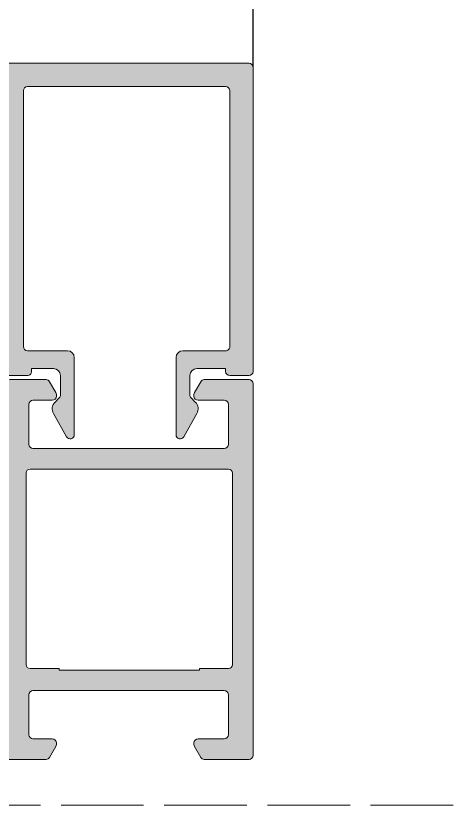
# Model space of a CAD drawing. Header units: millimetres. Extents: x -576 to 4430, y -1196 to 2690.
# Drawn here: x 2169.11 to 2185, y -771 to -742.32 of the extents above; entities that cross this region are included whole.
import ezdxf

# ---------------------------------------------------------------- set-up
doc = ezdxf.new("R2010")
doc.units = ezdxf.units.MM
doc.header["$LTSCALE"] = 0.25
doc.header["$MEASUREMENT"] = 0
doc.linetypes.add('ACAD_ISO02W100', pattern=[15, 12, -3])
doc.layers.get('0').update_dxf_attribs({"lineweight": 5})
doc.layers.add('01_Aluminium [Thin]', color=141, linetype='Continuous', lineweight=18)
doc.layers.add('01_Fill Aluminum', color=7, linetype='Continuous', lineweight=0, true_color=0xdcdcdc)
doc.layers.add('02_Block Frame', color=7, linetype='Continuous', lineweight=5, true_color=0xe2001a, plot=False)
doc.layers.add('FINE', color=7, linetype='Continuous')

# ---------------------------------------------------------------- blocks, each defined once
blk = doc.blocks.new('PAGE dispari')
at = {"layer": '02_Block Frame', "linetype": 'ACAD_ISO02W100'}
blk.add_lwpolyline([(18.00000000000091, 14.99999999997738), (17.99999999999727, 281.999999999981), (194.9999999999973, 281.999999999981), (195.0000000000009, 14.99999999997738)], close=True, dxfattribs=at)

msp = doc.modelspace()

# ---------------------------------------------------------------- hatches: boundary and pattern name
at = {"layer": '01_Fill Aluminum', "ltscale": 0.25}
h = msp.add_hatch(color=256, dxfattribs=at)
h.dxf.hatch_style = 1
edge = h.paths.add_edge_path()
edge.add_line((2174.930592966549, -754.7374484823736), (2174.930592966549, -757.5374484823742))
edge.add_arc((2175.080592966549, -757.5374484823742), 0.1500000000000909, 180, 330.1163482559043)
edge.add_line((2175.210648808688, -757.6121845374305), (2175.686224269237, -756.7716187820633))
edge.add_arc((2175.381600744531, -756.599268823561), 0.3500000000001916, 330.4996779076124, 404.9999999999999)
edge.add_line((2175.629088117947, -756.3517814501456), (2175.474526949371, -756.19722028157))
edge.add_arc((2175.580592966549, -756.0911542643919), 0.1500000000000575, 180.0000000000869, 225.0000000000614, ccw=False)
edge.add_line((2175.430592966549, -756.0911542643921), (2175.430592966549, -755.3874484823737))
edge.add_arc((2175.680592966549, -755.3874484823737), 0.25, 90, 180, ccw=False)
edge.add_line((2175.680592966549, -755.1374484823737), (2176.730751176347, -755.1374484823737))
edge.add_line((2176.730751176347, -755.1374484823737), (2176.730751176347, -755.237448482374))
edge.add_arc((2176.880751176347, -755.2374484823737), 0.1499999999996362, 180.0000000001303, 270.0000000001737)
edge.add_line((2176.880751176348, -755.3874484823737), (2177.580751176348, -755.3874484823741))
edge.add_arc((2177.580751176347, -755.2374484823739), 0.1500000000002046, 270.0000000001737, 360.0000000001303)
edge.add_line((2177.730751176347, -755.2374484823736), (2177.730751176347, -744.186013894197))
edge.add_arc((2177.580751176348, -744.1860138941973), 0.1499999999996362, 1.302755197530616e-10, 90.0000000001737)
edge.add_line((2177.580751176347, -744.0360138941974), (2141.430751176348, -744.0360138941978))
edge.add_arc((2141.430751176347, -744.1860138941978), 0.1499999999999773, 89.9999999998263, 179.9999999998697)
edge.add_line((2141.280751176348, -744.1860138941975), (2141.280751176348, -745.3351637776168))
edge.add_arc((2141.430751176347, -745.3351637776168), 0.1499999999996362, 180, 270.0000000001737)
edge.add_line((2141.430751176348, -745.4851637776169), (2141.730751176348, -745.4851637776169))
edge.add_arc((2141.730751176348, -745.335163777617), 0.1499999999998636, 270, 360.0000000000869)
edge.add_line((2141.880751176348, -745.3351637776168), (2141.880751176348, -744.885163777617))
edge.add_arc((2142.030751176348, -744.885163777617), 0.1500000000000909, 90, 180, ccw=False)
edge.add_line((2142.030751176348, -744.7351637776169), (2142.380751176348, -744.7351637776169))
edge.add_arc((2142.380751176348, -744.885163777617), 0.1500000000000909, 0, 90.00000000017371, ccw=False)
edge.add_line((2142.530751176348, -744.885163777617), (2142.530751176348, -748.3851637776165))
edge.add_arc((2142.380751176348, -748.3851637776165), 0.1499999999996362, -90.00000000017371, 0, ccw=False)
edge.add_line((2142.380751176348, -748.5351637776166), (2142.030751176348, -748.5351637776162))
edge.add_arc((2142.030751176348, -748.3851637776163), 0.1499999999998636, 180.0000000000869, 270, ccw=False)
edge.add_line((2141.880751176348, -748.3851637776165), (2141.880751176348, -747.9351637776163))
edge.add_arc((2141.730751176348, -747.9351637776163), 0.1499999999996362, 0, 90)
edge.add_line((2141.730751176348, -747.7851637776166), (2141.430751176348, -747.7851637776166))
edge.add_arc((2141.430751176347, -747.9351637776165), 0.1499999999998636, 89.9999999998263, 179.9999999999131)
edge.add_line((2141.280751176348, -747.9351637776163), (2141.280751176348, -748.6351637776165))
edge.add_arc((2141.780751176348, -748.6351637776165), 0.5, 180, 270)
edge.add_line((2141.780751176348, -749.1351637776165), (2142.730751176347, -749.1351637776165))
edge.add_arc((2142.730751176347, -748.6351637776165), 0.5, 270, 360)
edge.add_line((2143.230751176347, -748.6351637776165), (2143.230751176347, -745.2860138941978))
edge.add_arc((2143.480751176347, -745.2860138941978), 0.25, 90, 180, ccw=False)
edge.add_line((2143.480751176347, -745.0360138941978), (2151.980743364815, -745.0360138941974))
edge.add_arc((2151.980743364816, -745.1860138941975), 0.1500000000000909, 0, 90.00000000017371, ccw=False)
edge.add_line((2152.130743364815, -745.1860138941975), (2152.130743364815, -746.0550050260808))
edge.add_arc((2151.980743364815, -746.0550050260808), 0.1500000000000909, -74.99999999999648, 0, ccw=False)
edge.add_line((2152.019566221581, -746.1998939000241), (2150.991920508049, -746.4752507390699))
edge.add_arc((2151.030743364814, -746.6201396130127), 0.1499999999994731, 105.0000000000484, 180.0000000001737)
edge.add_line((2150.880743364815, -746.6201396130132), (2150.880743364815, -747.0860138941975))
edge.add_arc((2151.030743364815, -747.0860138941978), 0.1500000000000909, 179.9999999999131, 284.999999999981)
edge.add_line((2151.06956622158, -747.2309027681413), (2152.76956622158, -746.775389141008))
edge.add_arc((2152.730743364815, -746.6305002670647), 0.1499999999997946, 284.9999999998357, 359.9999999998263)
edge.add_line((2152.880743364815, -746.6305002670651), (2152.880743364815, -745.1860138941975))
edge.add_arc((2153.030743364815, -745.1860138941975), 0.1500000000000909, 90, 180, ccw=False)
edge.add_line((2153.030743364815, -745.0360138941974), (2168.530751176348, -745.0360138941974))
edge.add_arc((2168.530751176348, -745.1860138941975), 0.1500000000000909, 0, 90, ccw=False)
edge.add_line((2168.680751176348, -745.1860138941975), (2168.680751176348, -755.237448482374))
edge.add_arc((2168.830751176348, -755.237448482374), 0.1500000000000909, 180, 270)
edge.add_line((2168.830751176348, -755.3874484823741), (2169.530751176348, -755.3874484823741))
edge.add_arc((2169.530751176348, -755.2374484823742), 0.1499999999998636, 270, 360.0000000000869)
edge.add_line((2169.680751176347, -755.237448482374), (2169.680751176347, -755.1374484823737))
edge.add_line((2169.680751176347, -755.1374484823737), (2170.480751176347, -755.1374484823737))
edge.add_arc((2170.480751176347, -755.3874484823737), 0.25, 0, 90, ccw=False)
edge.add_line((2170.730751176347, -755.3874484823737), (2170.730751176347, -756.0911542643921))
edge.add_arc((2170.580751176347, -756.0911542643913), 0.1500000000000909, 314.99999999966224, 359.99999999969606, ccw=False)
edge.add_line((2170.686817193525, -756.19722028157), (2170.532256024949, -756.3517814501461))
edge.add_arc((2170.779743398364, -756.5992688235611), 0.3499999999999465, 135.0000000000395, 209.5003220924729)
edge.add_line((2170.475119873659, -756.7716187820638), (2170.950695334208, -757.6121845374305))
edge.add_arc((2171.080751176347, -757.5374484823742), 0.1499999999999088, 209.8836517440957, 360)
edge.add_line((2171.230751176347, -757.5374484823742), (2171.230751176347, -754.7374484823736))
edge.add_arc((2170.980751176347, -754.7374484823736), 0.25, 0, 90)
edge.add_line((2170.980751176347, -754.4874484823736), (2169.530751176348, -754.4874484823736))
edge.add_arc((2169.530751176348, -754.3374484823735), 0.1500000000000909, 180, 270.0000000001737, ccw=False)
edge.add_line((2169.380751176348, -754.3374484823735), (2169.380751176348, -745.0360138941969))
edge.add_arc((2169.530751176348, -745.0360138941973), 0.1500000000000909, 90, 179.9999999998697, ccw=False)
edge.add_line((2169.530751176348, -744.8860138941973), (2176.730592966549, -744.8860138941977))
edge.add_arc((2176.73059296655, -745.0360138941977), 0.1499999999999773, 1.3028511602897197e-10, 90.00000000017371, ccw=False)
edge.add_line((2176.88059296655, -745.0360138941974), (2176.88059296655, -754.3374484823735))
edge.add_arc((2176.73059296655, -754.3374484823739), 0.1499999999996362, -90, 1.737134880386293e-10, ccw=False)
edge.add_line((2176.73059296655, -754.4874484823736), (2175.180592966549, -754.4874484823736))
edge.add_arc((2175.180592966549, -754.7374484823736), 0.25, 90, 180)
h = msp.add_hatch(color=256, dxfattribs=at)
h.dxf.hatch_style = 1
edge = h.paths.add_edge_path(flags=16)
edge.add_line((2176.98107616634, -758.9374484823725), (2176.98107616634, -765.8874484823723))
edge.add_arc((2176.83107616634, -765.8874484823721), 0.1500000000000909, 269.9999999998263, 359.99999999991314, ccw=False)
edge.add_line((2176.831076166339, -766.0374484823724), (2175.781076166339, -766.0374484823724))
edge.add_line((2175.781076166339, -766.0374484823724), (2175.781076166339, -766.0874484823723))
edge.add_line((2175.781076166339, -766.0874484823723), (2170.68107616634, -766.0874484823723))
edge.add_line((2170.68107616634, -766.0874484823723), (2170.68107616634, -766.0374484823724))
edge.add_line((2170.68107616634, -766.0374484823724), (2169.631076166339, -766.0374484823724))
edge.add_arc((2169.63107616634, -765.8874484823725), 0.1499999999998636, 179.9999999999131, 269.9999999998263, ccw=False)
edge.add_line((2169.48107616634, -765.8874484823723), (2169.48107616634, -758.9374484823722))
edge.add_arc((2169.63107616634, -758.9374484823724), 0.1500000000000909, 90, 179.9999999999566, ccw=False)
edge.add_line((2169.63107616634, -758.7874484823724), (2176.83107616634, -758.7874484823724))
edge.add_arc((2176.831076166339, -758.9374484823726), 0.1500000000002046, 4.3428372009657323e-11, 89.99999999982629, ccw=False)
edge = h.paths.add_edge_path()
edge.add_arc((2168.470154502119, -764.7874508389023), 0.1500000000002419, 238.6000000001789, 270.0000000001737)
edge.add_line((2168.470154502119, -764.9374508389026), (2168.580751176346, -764.9374508389026))
edge.add_arc((2168.580751176346, -764.7874508389026), 0.1499999999999773, 270, 359.9999999999566)
edge.add_line((2168.730751176346, -764.7874508389027), (2168.730751176346, -762.8610576369931))
edge.add_arc((2168.880751176346, -762.8610576369935), 0.1500000000000909, 131.8126713921535, 179.9999999998697, ccw=False)
edge.add_arc((2168.680738837339, -762.6374555519843), 0.1500047135890716, 311.8126713923213, 473.9952869943314)
edge.add_line((2168.619737696139, -762.5004144089969), (2168.528383150374, -762.5410880733045))
edge.add_line((2168.528383150374, -762.5410880733045), (2167.714004862245, -763.1033210305557))
edge.add_arc((2167.799225683227, -763.2267609417319), 0.1499999999996922, 124.6205407874763, 184.6205407874446)
edge.add_line((2167.649713173817, -763.2388443820448), (2167.654364092161, -763.2963917737486))
edge.add_arc((2167.554689085888, -763.3044474006238), 0.09999999999999717, -115.37945921271353, 4.62054078735099, ccw=False)
edge.add_line((2167.511827960268, -763.3947963016169), (2167.258116516507, -763.2744366963241))
edge.add_arc((2167.322408204936, -763.1389133448347), 0.1499999999996784, 204.2541721956188, 244.62054078762299, ccw=False)
edge.add_line((2167.185648384955, -763.2005311315418), (2166.711323453353, -762.147773547643))
edge.add_arc((2166.847686475174, -762.0852825380498), 0.1500000000001652, 89.62054078742972, 204.6205407873833, ccw=False)
edge.add_line((2166.848679889807, -761.9352858276613), (2167.63814400921, -761.9405143770525))
edge.add_arc((2167.637365834415, -762.0580118001901), 0.1174999999999465, 24.00000000012028, 89.62054078752948, ccw=False)
edge.add_line((2167.744707425687, -762.0102202446285), (2167.747991576712, -762.0175965686014))
edge.add_arc((2167.855333167985, -761.9698050130401), 0.1174999999998695, 204.000000000019, 289.7781707306068)
edge.add_line((2167.895092750662, -762.0803736595242), (2168.546050234607, -761.8462946622242))
edge.add_arc((2168.596807148478, -761.9874461258601), 0.1499999999739843, 93.06793057208228, 109.7781706590801, ccw=False)
edge.add_arc((2168.580751176346, -761.6878760910714), 0.1499999999998718, 273.0679306433948, 360.0000000000434)
edge.add_line((2168.730751176346, -761.6878760910713), (2168.730751176346, -755.6874484823745))
edge.add_arc((2168.880751176346, -755.6874484823743), 0.1500000000000909, 90.00000000017371, 180.0000000000869, ccw=False)
edge.add_line((2168.880751176346, -755.5374484823744), (2170.205473501373, -755.5374484823744))
edge.add_arc((2170.205473501373, -755.687448482374), 0.1499999999995225, 29.999999999837314, 89.99999999982629, ccw=False)
edge.add_line((2170.33537731194, -755.6124484823745), (2170.560654986914, -756.0026408612393))
edge.add_arc((2170.430751176346, -756.0776408612378), 0.1499999999991802, -5.210836206970271e-10, 29.99999999949881, ccw=False)
edge.add_line((2170.580751176346, -756.0776408612392), (2170.580751176346, -756.1374484823743))
edge.add_arc((2170.430751176346, -756.1374484823741), 0.1500000000000909, 269.9999999998263, 359.99999999991314, ccw=False)
edge.add_line((2170.430751176346, -756.2874484823744), (2169.730751176346, -756.2874484823747))
edge.add_arc((2169.730751176346, -756.4374484823743), 0.1499999999996362, 90, 180)
edge.add_line((2169.580751176346, -756.4374484823743), (2169.580751176346, -757.8874484823727))
edge.add_arc((2169.730751176347, -757.887448482373), 0.1500000000000909, 179.9999999999131, 269.9999999998263)
edge.add_line((2169.730751176346, -758.0374484823728), (2176.680751176346, -758.0374484823728))
edge.add_arc((2176.680751176346, -757.8874484823725), 0.1500000000003183, 269.9999999998263, 359.9999999999131)
edge.add_line((2176.830751176346, -757.8874484823727), (2176.830751176346, -756.4374484823743))
edge.add_arc((2176.680751176346, -756.4374484823746), 0.1500000000000909, 1.302755197526667e-10, 90.0000000001737)
edge.add_line((2176.680751176346, -756.2874484823744), (2175.730751176346, -756.2874484823744))
edge.add_arc((2175.730751176347, -756.1374484823746), 0.1499999999998636, 179.9999999999131, 269.9999999998263, ccw=False)
edge.add_line((2175.580751176346, -756.1374484823743), (2175.580751176346, -756.0776408612392))
edge.add_arc((2175.730751176346, -756.0776408612394), 0.1500000000000909, 149.9999999998994, 179.9999999999131, ccw=False)
edge.add_line((2175.600847365778, -756.0026408612391), (2175.826125040752, -755.6124484823745))
edge.add_arc((2175.956028851319, -755.687448482374), 0.1499999999996918, 90.00000000017371, 150.0000000001627, ccw=False)
edge.add_line((2175.956028851319, -755.5374484823744), (2177.580751176346, -755.5374484823744))
edge.add_arc((2177.580751176346, -755.6874484823743), 0.1499999999998636, -8.691358743817545e-11, 89.99999999982629, ccw=False)
edge.add_line((2177.730751176346, -755.6874484823745), (2177.730751176346, -769.1874484823747))
edge.add_arc((2177.580751176346, -769.1874484823749), 0.1500000000000909, -89.99999999982629, 4.3428372009657323e-11, ccw=False)
edge.add_line((2177.580751176346, -769.3374484823748), (2175.956028851319, -769.3374484823748))
edge.add_arc((2175.956028851319, -769.1874484823752), 0.1499999999996362, 209.9999999998749, 269.9999999998263, ccw=False)
edge.add_line((2175.826125040752, -769.2624484823748), (2175.600847365779, -768.8722561035102))
edge.add_arc((2175.730751176347, -768.7972561035099), 0.1500000000000897, 180.0000000000869, 210.0000000001006, ccw=False)
edge.add_line((2175.580751176346, -768.7972561035101), (2175.580751176346, -768.7374484823749))
edge.add_arc((2175.730751176347, -768.7374484823747), 0.1500000000000909, 90.00000000017371, 180.0000000000869, ccw=False)
edge.add_line((2175.730751176346, -768.5874484823748), (2176.680751176346, -768.5874484823748))
edge.add_arc((2176.680751176346, -768.437448482375), 0.1499999999998636, 270, 360.0000000000869)
edge.add_line((2176.830751176346, -768.4374484823747), (2176.830751176346, -766.9874484823749))
edge.add_arc((2176.680751176346, -766.9874484823752), 0.1500000000000909, 8.685034650177777e-11, 90.0000000001737)
edge.add_line((2176.680751176346, -766.8374484823751), (2169.730751176346, -766.8374484823746))
edge.add_arc((2169.730751176346, -766.9874484823745), 0.1499999999998636, 90, 180.0000000000869)
edge.add_line((2169.580751176346, -766.9874484823747), (2169.580751176346, -768.4374484823745))
edge.add_arc((2169.730751176347, -768.4374484823747), 0.1500000000000909, 179.9999999999131, 269.9999999998263)
edge.add_line((2169.730751176346, -768.5874484823746), (2170.430751176346, -768.5874484823746))
edge.add_arc((2170.430751176346, -768.7374484823749), 0.1500000000003183, 8.691358743817545e-11, 90.00000000017371, ccw=False)
edge.add_line((2170.580751176346, -768.7374484823747), (2170.580751176346, -768.7972561035099))
edge.add_arc((2170.430751176346, -768.7972561035097), 0.1500000000000909, 329.99999999989944, 359.99999999991314, ccw=False)
edge.add_line((2170.560654986914, -768.8722561035099), (2170.33537731194, -769.2624484823746))
edge.add_arc((2170.205473501373, -769.1874484823751), 0.1499999999996918, 270.0000000001737, 330.0000000001627, ccw=False)
edge.add_line((2170.205473501373, -769.3374484823748), (2168.596780935155, -769.3374461258211))
edge.add_arc((2168.596780935156, -769.1874461258232), 0.1499999999979309, 250.2218292690896, 269.9999999996526, ccw=False)
edge.add_line((2168.546024021101, -769.328597589418), (2167.895092750662, -769.0945280182812))
edge.add_arc((2167.855333167985, -769.2050966647653), 0.1174999999998002, 70.22182926939314, 155.999999999981)
edge.add_line((2167.747991576712, -769.1573051092039), (2167.744707425687, -769.1646814331768))
edge.add_arc((2167.637365834414, -769.1168898776154), 0.117500000000285, 270.37945921269153, 336.0000000000712, ccw=False)
edge.add_line((2167.63814400921, -769.2343873007533), (2166.848679889807, -769.239615850144))
edge.add_arc((2166.847686475174, -769.0896191397555), 0.1499999999999673, 155.3794592126167, 270.3794592125703, ccw=False)
edge.add_line((2166.711323453353, -769.0271281301623), (2167.185648384955, -767.9743705462636))
edge.add_arc((2167.322408204936, -768.0359883329706), 0.1499999999995792, 115.37945921237699, 155.7458278043812, ccw=False)
edge.add_line((2167.258116516507, -767.9004649814813), (2167.511827960268, -767.7801053761884))
edge.add_arc((2167.554689085888, -767.8704542771816), 0.1000000000003159, -4.620540787350876, 115.37945921271341, ccw=False)
edge.add_line((2167.654364092161, -767.8785099040567), (2167.649713173817, -767.9360572957605))
edge.add_arc((2167.799225683227, -767.9481407360734), 0.1499999999997783, 175.3794592125988, 235.3794592125484)
edge.add_line((2167.714004862245, -768.0715806472497), (2168.528383150374, -768.6338136045008))
edge.add_line((2168.528383150374, -768.6338136045008), (2168.619737696139, -768.6744872688084))
edge.add_arc((2168.680738837339, -768.537446125821), 0.1500047135892687, 246.0047130056685, 408.1873286076788)
edge.add_arc((2168.880751176347, -768.3138440408118), 0.1500000000004723, 180.0000000000869, 228.187328607746, ccw=False)
edge.add_line((2168.730751176346, -768.313844040812), (2168.730751176346, -766.3874508389026))
edge.add_arc((2168.580751176346, -766.3874508389027), 0.1500000000000909, 4.342517325088889e-11, 90)
edge.add_line((2168.580751176346, -766.2374508389028), (2168.470154502119, -766.2374508389028))
edge.add_arc((2168.470154502119, -766.3874508389031), 0.1500000000003183, 89.9999999998263, 121.3999999998211)
edge.add_line((2168.392003057343, -766.2594182193113), (2167.63285213953, -766.7228059186305))
edge.add_arc((2167.580751176346, -766.6374508389026), 0.1000000000001613, 180, 301.3999999998211, ccw=False)
edge.add_line((2167.480751176346, -766.6374508389026), (2167.480751176346, -764.5374508389027))
edge.add_arc((2167.580751176346, -764.5374508389027), 0.1000000000003638, 58.60000000017891, 180, ccw=False)
edge.add_line((2167.63285213953, -764.4520957591749), (2168.392003057343, -764.915483458494))

# ---------------------------------------------------------------- linework, layer by layer
at = {"layer": '01_Aluminium [Thin]'}
for points in [[(2168.830751176348, -755.3874484823741), (2169.530751176348, -755.3874484823741, 0.414213562373095), (2169.680751176347, -755.237448482374), (2169.680751176347, -755.1374484823737), (2170.480751176347, -755.1374484823737, -0.414213562373095), (2170.730751176347, -755.3874484823737), (2170.730751176347, -756.0911542643921, -0.1989123673797293), (2170.686817193525, -756.19722028157), (2170.532256024949, -756.3517814501461, 0.3370245678882312), (2170.475119873659, -756.7716187820638), (2170.950695334208, -757.6121845374305, 0.7681338758589524), (2171.230751176347, -757.5374484823742), (2171.230751176347, -754.7374484823736, 0.414213562373095), (2170.980751176347, -754.4874484823736), (2169.530751176348, -754.4874484823736, -0.414213562373095), (2169.380751176348, -754.3374484823735), (2169.380751176348, -745.0360138941969, -0.414213562372873), (2169.530751176348, -744.8860138941973), (2176.730592966549, -744.8860138941977, -0.414213562372873), (2176.88059296655, -745.0360138941974), (2176.88059296655, -754.3374484823735, -0.4142135623738164), (2176.73059296655, -754.4874484823736), (2175.180592966549, -754.4874484823736, 0.414213562373095), (2174.930592966549, -754.7374484823736), (2174.930592966549, -757.5374484823742, 0.7681338758589525), (2175.210648808688, -757.6121845374305), (2175.686224269237, -756.7716187820633, 0.337024567888374), (2175.629088117947, -756.3517814501456), (2175.474526949371, -756.19722028157, -0.1989123673796822), (2175.430592966549, -756.0911542643921), (2175.430592966549, -755.3874484823737, -0.414213562373095), (2175.680592966549, -755.1374484823737), (2176.730751176347, -755.1374484823737), (2176.730751176347, -755.237448482374, 0.4142135623728729), (2176.880751176348, -755.3874484823737), (2177.580751176348, -755.3874484823741, 0.4142135623727619), (2177.730751176347, -755.2374484823736), (2177.730751176347, -744.186013894197, 0.414213562372873), (2177.580751176347, -744.0360138941974), (2141.430751176348, -744.0360138941978, 0.414213562372873)], [(2168.880751176346, -755.5374484823742), (2170.205473501373, -755.5374484823742, -0.2679491924312489), (2170.33537731194, -755.6124484823745), (2170.560654986914, -756.0026408612393, -0.1316524975874364), (2170.580751176346, -756.0776408612392), (2170.580751176346, -756.1374484823741, -0.414213562373095), (2170.430751176346, -756.2874484823742), (2169.730751176346, -756.2874484823747, 0.4142135623730394), (2169.580751176346, -756.4374484823743), (2169.580751176346, -757.8874484823727, 0.4142135623730949), (2169.730751176346, -758.0374484823728), (2176.680751176346, -758.0374484823728, 0.414213562373095), (2176.830751176346, -757.8874484823727), (2176.830751176346, -756.4374484823743, 0.414213562373095), (2176.680751176346, -756.2874484823742), (2175.730751176346, -756.2874484823742, -0.4142135623730949), (2175.580751176346, -756.1374484823741), (2175.580751176346, -756.0776408612392, -0.1316524975874326), (2175.600847365778, -756.0026408612389), (2175.826125040752, -755.6124484823745, -0.2679491924312489), (2175.956028851319, -755.5374484823742), (2177.580751176346, -755.5374484823742, -0.414213562373095), (2177.730751176346, -755.6874484823743), (2177.730751176346, -769.1874484823747, -0.4142135623726509), (2177.580751176346, -769.3374484823748), (2175.956028851319, -769.3374484823748, -0.2679491924309967), (2175.826125040752, -769.2624484823746), (2175.600847365779, -768.8722561035102, -0.1316524975874326), (2175.580751176346, -768.7972561035099), (2175.580751176346, -768.7374484823749, -0.414213562373095), (2175.730751176346, -768.5874484823748), (2176.680751176346, -768.5874484823748, 0.4142135623730953), (2176.830751176346, -768.4374484823747), (2176.830751176346, -766.9874484823749, 0.4142135623734835), (2176.680751176346, -766.8374484823748), (2169.730751176346, -766.8374484823744, 0.4142135623732061), (2169.580751176346, -766.9874484823745), (2169.580751176346, -768.4374484823743, 0.4142135623730949), (2169.730751176346, -768.5874484823744), (2170.430751176346, -768.5874484823744, -0.414213562373095), (2170.580751176346, -768.7374484823745), (2170.580751176346, -768.7972561035099, -0.1316524975874808), (2170.560654986914, -768.8722561035097), (2170.33537731194, -769.2624484823746, -0.2679491924310203), (2170.205473501373, -769.3374484823748), (2168.596780935155, -769.3374461258209, -0.08651342436162374)]]:
    msp.add_lwpolyline(points, format="xyb", dxfattribs=at)
msp.add_lwpolyline([(2176.98107616634, -758.9374484823725), (2176.98107616634, -765.8874484823723, -0.414213562373095), (2176.831076166339, -766.0374484823724), (2175.781076166339, -766.0374484823724), (2175.781076166339, -766.0874484823721), (2170.68107616634, -766.0874484823721), (2170.68107616634, -766.0374484823724), (2169.631076166339, -766.0374484823724, -0.4142135623730949), (2169.48107616634, -765.8874484823723), (2169.48107616634, -758.937448482372, -0.4142135623728731), (2169.63107616634, -758.7874484823724), (2176.83107616634, -758.7874484823724, -0.414213562372873)], format="xyb", close=True, dxfattribs=at)
at = {"layer": 'FINE'}
msp.add_line((2177.730427592966, -744.1761665438815), (2177.730427592966, -699.5374484823664), dxfattribs=at)

# ---------------------------------------------------------------- block references
msp.add_blockref('PAGE dispari', (2079.999999999999, -785.9999999999991))

doc.saveas('drawing.dxf')
